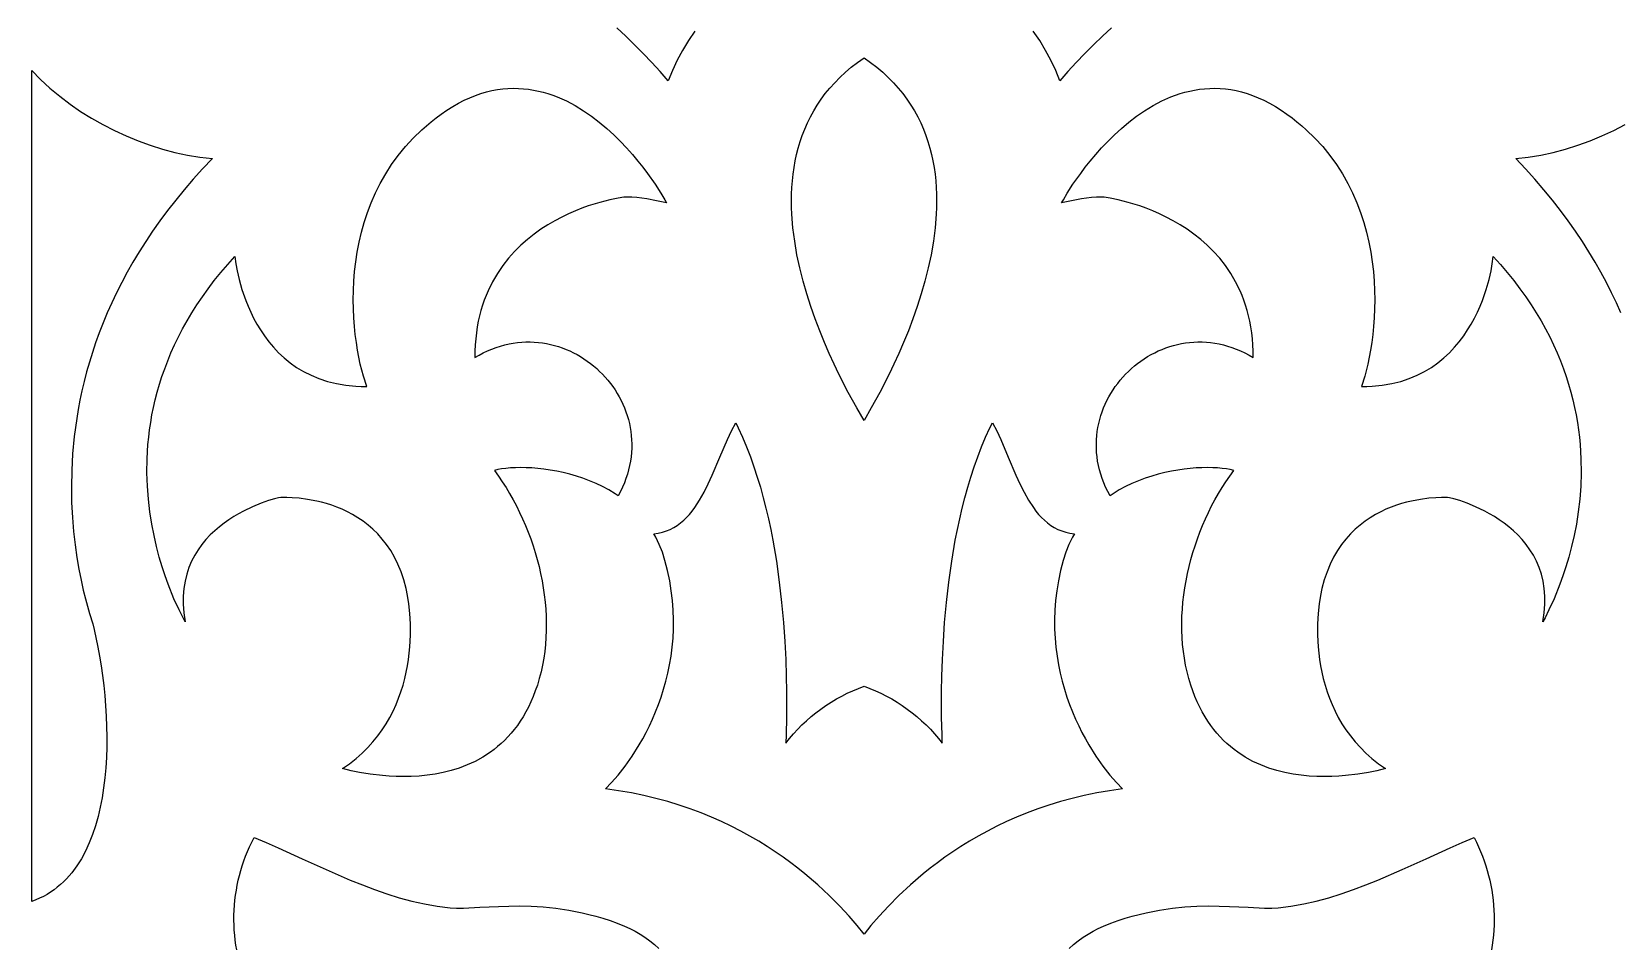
# Model space of a CAD drawing. Extents: x -350 to 350, y -780 to 780.
# Drawn here: x -270 to -193.8, y 348.2 to 392.1 of the extents above; entities that cross this region are included whole.
import ezdxf

# ---------------------------------------------------------------- set-up
doc = ezdxf.new("R2010")
doc.units = 0
doc.layers.add('LAYER_1', color=18, linetype='CONTINUOUS')

msp = doc.modelspace()

# ---------------------------------------------------------------- linework, layer by layer
at = {"layer": 'LAYER_1'}
for points in [[(-238.136, 392.126), (-238.444, 391.672), (-238.727, 391.205), (-238.983, 390.727), (-239.211, 390.24), (-239.408, 389.745), (-239.8, 390.187), (-240.201, 390.622), (-240.61, 391.049), (-241.028, 391.47), (-241.453, 391.883), (-241.887, 392.288)], [(-218.118, 392.288), (-218.551, 391.883), (-218.977, 391.47), (-219.394, 391.049), (-219.803, 390.622), (-220.204, 390.187), (-220.596, 389.745), (-220.793, 390.24), (-221.021, 390.727), (-221.277, 391.205), (-221.56, 391.672), (-221.869, 392.126)], [(-193.633, 378.588), (-193.848, 379.072), (-194.079, 379.558), (-194.325, 380.047), (-194.588, 380.538), (-194.868, 381.031), (-195.165, 381.525), (-195.48, 382.02), (-195.813, 382.517), (-196.164, 383.014), (-196.535, 383.512), (-196.924, 384.01), (-197.334, 384.508), (-197.764, 385.006), (-198.214, 385.503), (-198.686, 386), (-198.085, 386.071), (-197.484, 386.172), (-196.885, 386.301), (-196.289, 386.458), (-195.698, 386.643), (-195.114, 386.853), (-194.539, 387.089), (-193.973, 387.35), (-193.419, 387.634)], [(-260.15, 347.965), (-260.189, 348.203), (-260.222, 348.442), (-260.247, 348.682), (-260.266, 348.922), (-260.278, 349.162), (-260.283, 349.403), (-260.281, 349.644), (-260.272, 349.884), (-260.256, 350.124), (-260.234, 350.364), (-260.204, 350.603), (-260.168, 350.841), (-260.125, 351.079), (-260.075, 351.315), (-260.018, 351.55), (-259.954, 351.784), (-259.883, 352.016), (-259.806, 352.246), (-259.721, 352.475), (-259.63, 352.702), (-259.532, 352.926), (-259.427, 353.149), (-259.316, 353.368), (-258.738, 353.126), (-258.162, 352.873), (-257.01, 352.353), (-255.856, 351.829), (-254.695, 351.327), (-254.111, 351.091), (-253.524, 350.869), (-252.933, 350.664), (-252.337, 350.479), (-251.736, 350.317), (-251.13, 350.18), (-250.518, 350.073), (-249.9, 349.997), (-249.593, 349.98), (-249.252, 349.981), (-248.47, 350.015), (-247.563, 350.061), (-247.067, 350.076), (-246.542, 350.08), (-245.992, 350.068), (-245.417, 350.034), (-244.818, 349.974), (-244.196, 349.883), (-243.554, 349.756), (-243.225, 349.677), (-242.891, 349.588), (-242.553, 349.487), (-242.21, 349.375), (-241.862, 349.249), (-241.511, 349.111), (-241.258, 348.998), (-241.009, 348.87), (-240.767, 348.728), (-240.53, 348.573), (-240.299, 348.404), (-240.075, 348.223), (-239.857, 348.03)], [(-220.147, 348.03), (-219.929, 348.223), (-219.705, 348.404), (-219.474, 348.573), (-219.237, 348.728), (-218.995, 348.87), (-218.747, 348.998), (-218.494, 349.111), (-218.142, 349.249), (-217.795, 349.375), (-217.452, 349.487), (-217.113, 349.588), (-216.78, 349.677), (-216.451, 349.756), (-215.808, 349.883), (-215.187, 349.974), (-214.588, 350.034), (-214.012, 350.068), (-213.462, 350.08), (-212.938, 350.076), (-212.441, 350.061), (-211.535, 350.015), (-210.753, 349.981), (-210.411, 349.98), (-210.105, 349.997), (-209.486, 350.073), (-208.874, 350.18), (-208.268, 350.317), (-207.667, 350.479), (-207.072, 350.664), (-206.481, 350.869), (-205.893, 351.091), (-205.309, 351.327), (-204.149, 351.829), (-202.995, 352.353), (-201.843, 352.873), (-201.266, 353.126), (-200.689, 353.368), (-200.577, 353.149), (-200.472, 352.926), (-200.374, 352.702), (-200.283, 352.475), (-200.199, 352.246), (-200.121, 352.016), (-200.05, 351.784), (-199.987, 351.55), (-199.93, 351.315), (-199.88, 351.079), (-199.836, 350.841), (-199.8, 350.603), (-199.771, 350.364), (-199.748, 350.124), (-199.732, 349.884), (-199.723, 349.644), (-199.721, 349.403), (-199.726, 349.162), (-199.738, 348.922), (-199.757, 348.682), (-199.783, 348.442), (-199.815, 348.203), (-199.854, 347.965)]]:
    msp.add_lwpolyline(points, dxfattribs=at)
for points in [[(-269.575, 389.799), (-269.124, 389.388), (-268.653, 388.996), (-268.161, 388.623), (-267.652, 388.272), (-267.126, 387.942), (-266.585, 387.634), (-266.031, 387.35), (-265.466, 387.089), (-264.89, 386.853), (-264.306, 386.643), (-263.715, 386.458), (-263.12, 386.301), (-262.521, 386.172), (-261.92, 386.071), (-261.318, 386), (-261.79, 385.503), (-262.241, 385.006), (-262.67, 384.508), (-263.08, 384.01), (-263.47, 383.512), (-263.84, 383.014), (-264.192, 382.517), (-264.524, 382.02), (-264.839, 381.525), (-265.136, 381.031), (-265.416, 380.538), (-265.679, 380.047), (-265.926, 379.558), (-266.156, 379.072), (-266.372, 378.588), (-266.572, 378.107), (-266.757, 377.629), (-266.929, 377.154), (-267.086, 376.683), (-267.23, 376.216), (-267.362, 375.752), (-267.481, 375.294), (-267.588, 374.84), (-267.683, 374.39), (-267.767, 373.946), (-267.841, 373.508), (-267.904, 373.074), (-267.957, 372.647), (-268.036, 371.812), (-268.081, 371.003), (-268.095, 370.223), (-268.082, 369.474), (-268.045, 368.757), (-267.988, 368.076), (-267.915, 367.432), (-267.828, 366.826), (-267.731, 366.262), (-267.628, 365.741), (-267.522, 365.265), (-267.417, 364.837), (-267.222, 364.13), (-267.072, 363.637), (-266.994, 363.374), (-266.818, 362.525), (-266.738, 362.079), (-266.665, 361.621), (-266.6, 361.152), (-266.542, 360.675), (-266.492, 360.19), (-266.452, 359.699), (-266.422, 359.205), (-266.403, 358.707), (-266.395, 358.209), (-266.398, 357.711), (-266.415, 357.215), (-266.444, 356.723), (-266.488, 356.236), (-266.546, 355.756), (-266.619, 355.284), (-266.708, 354.823), (-266.814, 354.373), (-266.937, 353.936), (-267.078, 353.514), (-267.238, 353.108), (-267.417, 352.72), (-267.615, 352.351), (-267.835, 352.004), (-268.075, 351.679), (-268.338, 351.378), (-268.477, 351.238), (-268.623, 351.104), (-268.774, 350.976), (-268.931, 350.856), (-269.094, 350.743), (-269.263, 350.637), (-269.439, 350.539), (-269.62, 350.449), (-269.808, 350.367), (-270.002, 350.293), (-270.002, 390.229)], [(-229.685, 390.626), (-229.386, 390.392), (-229.104, 390.151), (-228.839, 389.904), (-228.59, 389.65), (-228.357, 389.39), (-228.141, 389.124), (-227.939, 388.852), (-227.753, 388.575), (-227.581, 388.293), (-227.424, 388.007), (-227.281, 387.715), (-227.151, 387.42), (-227.034, 387.12), (-226.93, 386.817), (-226.839, 386.511), (-226.76, 386.201), (-226.693, 385.889), (-226.637, 385.574), (-226.592, 385.257), (-226.557, 384.939), (-226.533, 384.618), (-226.519, 384.296), (-226.515, 383.973), (-226.52, 383.649), (-226.533, 383.325), (-226.585, 382.676), (-226.668, 382.028), (-226.78, 381.384), (-226.916, 380.745), (-227.075, 380.115), (-227.253, 379.495), (-227.447, 378.888), (-227.655, 378.296), (-227.874, 377.722), (-228.1, 377.166), (-228.331, 376.633), (-228.564, 376.123), (-228.796, 375.64), (-229.245, 374.762), (-229.654, 374.016), (-230.002, 373.421), (-230.35, 374.016), (-230.76, 374.762), (-231.209, 375.64), (-231.44, 376.123), (-231.673, 376.633), (-231.904, 377.166), (-232.131, 377.722), (-232.349, 378.296), (-232.557, 378.888), (-232.752, 379.495), (-232.93, 380.115), (-233.088, 380.745), (-233.225, 381.384), (-233.336, 382.028), (-233.419, 382.676), (-233.471, 383.325), (-233.485, 383.649), (-233.49, 383.973), (-233.485, 384.296), (-233.471, 384.618), (-233.447, 384.939), (-233.413, 385.257), (-233.368, 385.574), (-233.312, 385.889), (-233.244, 386.201), (-233.165, 386.511), (-233.074, 386.817), (-232.97, 387.12), (-232.854, 387.42), (-232.724, 387.715), (-232.58, 388.007), (-232.423, 388.293), (-232.251, 388.575), (-232.065, 388.852), (-231.864, 389.124), (-231.647, 389.39), (-231.414, 389.65), (-231.166, 389.904), (-230.901, 390.151), (-230.619, 390.392), (-230.319, 390.626), (-230.002, 390.852)], [(-246.616, 389.378), (-246.37, 389.363), (-246.128, 389.337), (-245.889, 389.299), (-245.653, 389.251), (-245.42, 389.194), (-245.191, 389.126), (-244.965, 389.05), (-244.743, 388.966), (-244.308, 388.772), (-243.889, 388.55), (-243.484, 388.304), (-243.096, 388.036), (-242.724, 387.751), (-242.37, 387.452), (-242.032, 387.144), (-241.714, 386.829), (-241.414, 386.512), (-241.133, 386.196), (-240.873, 385.885), (-240.633, 385.583), (-240.414, 385.293), (-240.042, 384.766), (-239.762, 384.333), (-239.579, 384.026), (-239.497, 383.872), (-239.97, 383.974), (-240.446, 384.063), (-240.925, 384.128), (-241.165, 384.147), (-241.406, 384.156), (-241.547, 384.144), (-241.822, 384.101), (-242.213, 384.022), (-242.698, 383.898), (-243.259, 383.724), (-243.562, 383.615), (-243.876, 383.491), (-244.199, 383.35), (-244.528, 383.193), (-244.861, 383.017), (-245.195, 382.823), (-245.528, 382.609), (-245.858, 382.374), (-246.182, 382.118), (-246.497, 381.839), (-246.801, 381.538), (-247.092, 381.212), (-247.367, 380.861), (-247.623, 380.484), (-247.858, 380.081), (-248.07, 379.65), (-248.166, 379.424), (-248.255, 379.19), (-248.338, 378.95), (-248.413, 378.702), (-248.48, 378.446), (-248.539, 378.183), (-248.59, 377.911), (-248.632, 377.633), (-248.665, 377.346), (-248.689, 377.051), (-248.704, 376.747), (-248.708, 376.436), (-248.504, 376.555), (-248.299, 376.663), (-248.094, 376.76), (-247.888, 376.847), (-247.682, 376.924), (-247.476, 376.99), (-247.27, 377.047), (-247.065, 377.094), (-246.86, 377.131), (-246.655, 377.159), (-246.452, 377.178), (-246.249, 377.188), (-246.048, 377.189), (-245.848, 377.182), (-245.65, 377.166), (-245.453, 377.141), (-245.259, 377.109), (-245.066, 377.069), (-244.876, 377.021), (-244.689, 376.965), (-244.504, 376.902), (-244.323, 376.832), (-244.144, 376.755), (-243.969, 376.671), (-243.797, 376.581), (-243.629, 376.484), (-243.465, 376.38), (-243.305, 376.271), (-243.149, 376.156), (-242.997, 376.035), (-242.85, 375.908), (-242.708, 375.776), (-242.571, 375.639), (-242.439, 375.496), (-242.313, 375.349), (-242.192, 375.198), (-242.077, 375.042), (-241.967, 374.881), (-241.864, 374.716), (-241.767, 374.548), (-241.677, 374.376), (-241.593, 374.2), (-241.516, 374.021), (-241.447, 373.838), (-241.384, 373.653), (-241.329, 373.464), (-241.282, 373.274), (-241.242, 373.08), (-241.21, 372.884), (-241.187, 372.686), (-241.172, 372.487), (-241.165, 372.285), (-241.167, 372.082), (-241.179, 371.877), (-241.199, 371.672), (-241.228, 371.465), (-241.267, 371.257), (-241.316, 371.049), (-241.375, 370.84), (-241.444, 370.631), (-241.522, 370.422), (-241.612, 370.213), (-241.712, 370.004), (-241.823, 369.795), (-241.967, 369.893), (-242.264, 370.074), (-242.568, 370.238), (-242.878, 370.386), (-243.192, 370.519), (-243.509, 370.638), (-243.827, 370.743), (-244.144, 370.835), (-244.46, 370.913), (-244.773, 370.98), (-245.082, 371.034), (-245.384, 371.077), (-245.68, 371.11), (-245.966, 371.133), (-246.242, 371.146), (-246.507, 371.149), (-246.758, 371.145), (-246.995, 371.132), (-247.216, 371.112), (-247.42, 371.086), (-247.604, 371.052), (-247.769, 371.014), (-247.575, 370.746), (-247.388, 370.472), (-247.207, 370.19), (-247.033, 369.901), (-246.866, 369.606), (-246.707, 369.305), (-246.554, 368.998), (-246.409, 368.686), (-246.272, 368.369), (-246.142, 368.048), (-246.021, 367.723), (-245.908, 367.395), (-245.804, 367.063), (-245.708, 366.729), (-245.621, 366.392), (-245.544, 366.053), (-245.475, 365.713), (-245.416, 365.372), (-245.367, 365.029), (-245.328, 364.687), (-245.299, 364.345), (-245.28, 364.003), (-245.272, 363.662), (-245.274, 363.322), (-245.288, 362.984), (-245.312, 362.648), (-245.348, 362.314), (-245.395, 361.984), (-245.454, 361.656), (-245.525, 361.333), (-245.608, 361.013), (-245.703, 360.698), (-245.8, 360.416), (-245.905, 360.146), (-246.016, 359.887), (-246.133, 359.64), (-246.257, 359.404), (-246.387, 359.178), (-246.523, 358.963), (-246.664, 358.759), (-246.811, 358.565), (-246.962, 358.38), (-247.118, 358.206), (-247.279, 358.04), (-247.443, 357.884), (-247.612, 357.737), (-247.784, 357.599), (-247.96, 357.469), (-248.32, 357.234), (-248.69, 357.03), (-249.068, 356.856), (-249.453, 356.709), (-249.841, 356.588), (-250.23, 356.491), (-250.619, 356.415), (-251.005, 356.36), (-251.386, 356.322), (-251.761, 356.302), (-252.126, 356.295), (-252.48, 356.301), (-252.82, 356.318), (-253.145, 356.344), (-253.739, 356.415), (-254.244, 356.499), (-254.645, 356.581), (-255.06, 356.681), (-254.725, 356.917), (-254.413, 357.165), (-254.122, 357.423), (-253.852, 357.691), (-253.603, 357.967), (-253.373, 358.251), (-253.162, 358.542), (-252.97, 358.839), (-252.795, 359.141), (-252.637, 359.447), (-252.494, 359.756), (-252.368, 360.068), (-252.256, 360.38), (-252.158, 360.694), (-252.074, 361.006), (-252.002, 361.317), (-251.942, 361.626), (-251.893, 361.931), (-251.855, 362.233), (-251.827, 362.529), (-251.798, 363.102), (-251.8, 363.643), (-251.827, 364.145), (-251.874, 364.6), (-251.936, 365.002), (-252.006, 365.342), (-252.118, 365.759), (-252.251, 366.148), (-252.401, 366.511), (-252.568, 366.849), (-252.75, 367.162), (-252.946, 367.451), (-253.154, 367.718), (-253.373, 367.963), (-253.601, 368.187), (-253.838, 368.391), (-254.08, 368.576), (-254.327, 368.743), (-254.578, 368.893), (-254.831, 369.027), (-255.084, 369.145), (-255.336, 369.249), (-255.586, 369.34), (-255.832, 369.418), (-256.072, 369.484), (-256.306, 369.54), (-256.746, 369.623), (-257.142, 369.675), (-257.48, 369.702), (-257.749, 369.712), (-258.035, 369.711), (-258.138, 369.695), (-258.341, 369.646), (-258.628, 369.561), (-258.983, 369.437), (-259.389, 369.27), (-259.831, 369.058), (-260.06, 368.933), (-260.292, 368.797), (-260.525, 368.647), (-260.756, 368.484), (-260.984, 368.307), (-261.207, 368.116), (-261.422, 367.911), (-261.628, 367.69), (-261.823, 367.455), (-262.004, 367.203), (-262.169, 366.936), (-262.317, 366.652), (-262.445, 366.351), (-262.552, 366.034), (-262.635, 365.698), (-262.692, 365.344), (-262.722, 364.972), (-262.722, 364.581), (-262.691, 364.171), (-262.625, 363.742), (-262.73, 363.933), (-262.918, 364.306), (-263.165, 364.847), (-263.445, 365.544), (-263.589, 365.947), (-263.733, 366.383), (-263.872, 366.852), (-264.004, 367.352), (-264.125, 367.881), (-264.233, 368.437), (-264.324, 369.019), (-264.394, 369.626), (-264.442, 370.254), (-264.463, 370.904), (-264.455, 371.574), (-264.414, 372.261), (-264.381, 372.611), (-264.338, 372.964), (-264.285, 373.321), (-264.223, 373.682), (-264.149, 374.045), (-264.065, 374.412), (-263.97, 374.782), (-263.863, 375.154), (-263.743, 375.529), (-263.612, 375.905), (-263.467, 376.284), (-263.309, 376.665), (-263.138, 377.047), (-262.952, 377.431), (-262.752, 377.815), (-262.537, 378.201), (-262.307, 378.588), (-262.062, 378.975), (-261.8, 379.362), (-261.522, 379.75), (-261.227, 380.137), (-260.915, 380.525), (-260.585, 380.912), (-260.237, 381.298), (-260.196, 380.943), (-260.135, 380.608), (-260.039, 380.192), (-259.902, 379.711), (-259.717, 379.182), (-259.605, 378.905), (-259.479, 378.622), (-259.338, 378.337), (-259.182, 378.05), (-259.009, 377.764), (-258.818, 377.481), (-258.61, 377.203), (-258.382, 376.933), (-258.136, 376.673), (-257.868, 376.424), (-257.58, 376.188), (-257.27, 375.969), (-256.937, 375.768), (-256.58, 375.587), (-256.199, 375.429), (-255.794, 375.295), (-255.362, 375.187), (-254.904, 375.109), (-254.419, 375.061), (-254.166, 375.05), (-253.905, 375.047), (-254.062, 375.537), (-254.212, 376.125), (-254.281, 376.451), (-254.344, 376.797), (-254.401, 377.161), (-254.45, 377.543), (-254.491, 377.94), (-254.521, 378.351), (-254.54, 378.776), (-254.547, 379.211), (-254.54, 379.657), (-254.519, 380.111), (-254.482, 380.572), (-254.428, 381.039), (-254.356, 381.51), (-254.265, 381.984), (-254.154, 382.46), (-254.021, 382.936), (-253.865, 383.41), (-253.685, 383.882), (-253.481, 384.35), (-253.25, 384.812), (-252.992, 385.267), (-252.706, 385.714), (-252.39, 386.151), (-252.043, 386.577), (-251.664, 386.99), (-251.252, 387.39), (-251.034, 387.583), (-250.807, 387.773), (-250.57, 387.959), (-250.325, 388.14), (-250.045, 388.333), (-249.768, 388.507), (-249.492, 388.665), (-249.218, 388.805), (-248.947, 388.929), (-248.677, 389.036), (-248.411, 389.129), (-248.146, 389.206), (-247.885, 389.268), (-247.625, 389.317), (-247.369, 389.351), (-247.115, 389.373), (-246.864, 389.382)], [(-212.89, 389.373), (-212.636, 389.351), (-212.379, 389.317), (-212.12, 389.268), (-211.858, 389.206), (-211.594, 389.129), (-211.327, 389.036), (-211.058, 388.929), (-210.786, 388.805), (-210.513, 388.665), (-210.237, 388.507), (-209.959, 388.333), (-209.679, 388.14), (-209.434, 387.959), (-209.198, 387.773), (-208.971, 387.583), (-208.752, 387.39), (-208.34, 386.99), (-207.962, 386.577), (-207.615, 386.151), (-207.299, 385.714), (-207.012, 385.267), (-206.754, 384.812), (-206.524, 384.35), (-206.319, 383.882), (-206.14, 383.41), (-205.984, 382.936), (-205.851, 382.46), (-205.739, 381.984), (-205.648, 381.51), (-205.576, 381.039), (-205.522, 380.572), (-205.485, 380.111), (-205.464, 379.657), (-205.457, 379.211), (-205.464, 378.776), (-205.483, 378.351), (-205.514, 377.94), (-205.554, 377.543), (-205.603, 377.161), (-205.66, 376.797), (-205.724, 376.451), (-205.793, 376.125), (-205.942, 375.537), (-206.099, 375.047), (-205.839, 375.05), (-205.586, 375.061), (-205.1, 375.109), (-204.642, 375.187), (-204.211, 375.295), (-203.805, 375.429), (-203.424, 375.587), (-203.068, 375.768), (-202.735, 375.969), (-202.424, 376.188), (-202.136, 376.424), (-201.869, 376.673), (-201.622, 376.933), (-201.395, 377.203), (-201.186, 377.481), (-200.996, 377.764), (-200.823, 378.05), (-200.666, 378.337), (-200.525, 378.622), (-200.399, 378.905), (-200.287, 379.182), (-200.103, 379.711), (-199.966, 380.192), (-199.87, 380.608), (-199.809, 380.943), (-199.767, 381.298), (-199.419, 380.912), (-199.09, 380.525), (-198.777, 380.137), (-198.483, 379.75), (-198.204, 379.362), (-197.943, 378.975), (-197.697, 378.588), (-197.467, 378.201), (-197.252, 377.815), (-197.052, 377.431), (-196.867, 377.047), (-196.695, 376.665), (-196.537, 376.284), (-196.393, 375.905), (-196.261, 375.529), (-196.142, 375.154), (-196.035, 374.782), (-195.939, 374.412), (-195.855, 374.045), (-195.782, 373.682), (-195.719, 373.321), (-195.666, 372.964), (-195.624, 372.611), (-195.59, 372.261), (-195.549, 371.574), (-195.541, 370.904), (-195.562, 370.254), (-195.61, 369.626), (-195.681, 369.019), (-195.771, 368.437), (-195.879, 367.881), (-196, 367.352), (-196.132, 366.852), (-196.272, 366.383), (-196.415, 365.947), (-196.56, 365.544), (-196.84, 364.847), (-197.087, 364.306), (-197.275, 363.933), (-197.379, 363.742), (-197.314, 364.171), (-197.282, 364.581), (-197.282, 364.972), (-197.312, 365.344), (-197.369, 365.698), (-197.452, 366.034), (-197.559, 366.351), (-197.687, 366.652), (-197.835, 366.936), (-198.001, 367.203), (-198.182, 367.455), (-198.376, 367.69), (-198.582, 367.911), (-198.797, 368.116), (-199.02, 368.307), (-199.248, 368.484), (-199.479, 368.647), (-199.712, 368.797), (-199.944, 368.933), (-200.173, 369.058), (-200.615, 369.27), (-201.022, 369.437), (-201.377, 369.561), (-201.664, 369.646), (-201.867, 369.695), (-201.969, 369.711), (-202.255, 369.712), (-202.524, 369.702), (-202.863, 369.675), (-203.258, 369.623), (-203.698, 369.54), (-203.932, 369.484), (-204.172, 369.418), (-204.418, 369.34), (-204.668, 369.249), (-204.92, 369.145), (-205.173, 369.027), (-205.426, 368.893), (-205.677, 368.743), (-205.924, 368.576), (-206.167, 368.391), (-206.403, 368.187), (-206.631, 367.963), (-206.85, 367.718), (-207.058, 367.451), (-207.254, 367.162), (-207.436, 366.849), (-207.603, 366.511), (-207.754, 366.148), (-207.886, 365.759), (-207.998, 365.342), (-208.069, 365.002), (-208.13, 364.6), (-208.178, 364.145), (-208.205, 363.643), (-208.207, 363.102), (-208.177, 362.529), (-208.149, 362.233), (-208.111, 361.931), (-208.062, 361.626), (-208.002, 361.317), (-207.931, 361.006), (-207.846, 360.694), (-207.748, 360.38), (-207.637, 360.068), (-207.51, 359.756), (-207.368, 359.447), (-207.21, 359.141), (-207.035, 358.839), (-206.842, 358.542), (-206.631, 358.251), (-206.401, 357.967), (-206.152, 357.691), (-205.882, 357.423), (-205.592, 357.165), (-205.279, 356.917), (-204.944, 356.681), (-205.36, 356.581), (-205.76, 356.499), (-206.266, 356.415), (-206.86, 356.344), (-207.185, 356.318), (-207.525, 356.301), (-207.879, 356.295), (-208.244, 356.302), (-208.618, 356.322), (-208.999, 356.36), (-209.386, 356.415), (-209.774, 356.491), (-210.164, 356.588), (-210.552, 356.709), (-210.936, 356.856), (-211.314, 357.03), (-211.684, 357.234), (-212.045, 357.469), (-212.22, 357.599), (-212.392, 357.737), (-212.561, 357.884), (-212.726, 358.04), (-212.886, 358.206), (-213.042, 358.38), (-213.194, 358.565), (-213.34, 358.759), (-213.481, 358.963), (-213.617, 359.178), (-213.747, 359.404), (-213.871, 359.64), (-213.989, 359.887), (-214.1, 360.146), (-214.204, 360.416), (-214.301, 360.698), (-214.396, 361.013), (-214.479, 361.333), (-214.55, 361.656), (-214.609, 361.984), (-214.657, 362.314), (-214.692, 362.648), (-214.717, 362.984), (-214.73, 363.322), (-214.733, 363.662), (-214.724, 364.003), (-214.705, 364.345), (-214.676, 364.687), (-214.637, 365.029), (-214.588, 365.372), (-214.529, 365.713), (-214.461, 366.053), (-214.383, 366.392), (-214.296, 366.729), (-214.201, 367.063), (-214.096, 367.395), (-213.983, 367.723), (-213.862, 368.048), (-213.733, 368.369), (-213.595, 368.686), (-213.45, 368.998), (-213.298, 369.305), (-213.138, 369.606), (-212.971, 369.901), (-212.797, 370.19), (-212.617, 370.472), (-212.429, 370.746), (-212.236, 371.014), (-212.4, 371.052), (-212.585, 371.086), (-212.788, 371.112), (-213.009, 371.132), (-213.246, 371.145), (-213.498, 371.149), (-213.762, 371.146), (-214.038, 371.133), (-214.325, 371.11), (-214.62, 371.077), (-214.923, 371.034), (-215.231, 370.98), (-215.544, 370.913), (-215.86, 370.835), (-216.178, 370.743), (-216.496, 370.638), (-216.812, 370.519), (-217.126, 370.386), (-217.436, 370.238), (-217.74, 370.074), (-218.037, 369.893), (-218.182, 369.795), (-218.293, 370.004), (-218.393, 370.213), (-218.482, 370.422), (-218.561, 370.631), (-218.63, 370.84), (-218.688, 371.049), (-218.737, 371.257), (-218.776, 371.465), (-218.806, 371.672), (-218.826, 371.877), (-218.837, 372.082), (-218.839, 372.285), (-218.833, 372.487), (-218.817, 372.686), (-218.794, 372.884), (-218.762, 373.08), (-218.723, 373.274), (-218.675, 373.464), (-218.62, 373.653), (-218.558, 373.838), (-218.488, 374.021), (-218.411, 374.2), (-218.327, 374.376), (-218.237, 374.548), (-218.14, 374.716), (-218.037, 374.881), (-217.928, 375.042), (-217.813, 375.198), (-217.692, 375.349), (-217.565, 375.496), (-217.433, 375.639), (-217.296, 375.776), (-217.154, 375.908), (-217.007, 376.035), (-216.856, 376.156), (-216.7, 376.271), (-216.54, 376.38), (-216.375, 376.484), (-216.207, 376.581), (-216.036, 376.671), (-215.86, 376.755), (-215.682, 376.832), (-215.5, 376.902), (-215.315, 376.965), (-215.128, 377.021), (-214.938, 377.069), (-214.746, 377.109), (-214.551, 377.141), (-214.355, 377.166), (-214.157, 377.182), (-213.957, 377.189), (-213.755, 377.188), (-213.553, 377.178), (-213.349, 377.159), (-213.145, 377.131), (-212.94, 377.094), (-212.734, 377.047), (-212.528, 376.99), (-212.322, 376.924), (-212.116, 376.847), (-211.91, 376.76), (-211.705, 376.663), (-211.5, 376.555), (-211.296, 376.436), (-211.301, 376.747), (-211.315, 377.051), (-211.339, 377.346), (-211.372, 377.633), (-211.414, 377.911), (-211.465, 378.183), (-211.524, 378.446), (-211.592, 378.702), (-211.667, 378.95), (-211.749, 379.19), (-211.838, 379.424), (-211.935, 379.65), (-212.146, 380.081), (-212.382, 380.484), (-212.638, 380.861), (-212.912, 381.212), (-213.203, 381.538), (-213.507, 381.839), (-213.822, 382.118), (-214.146, 382.374), (-214.476, 382.609), (-214.809, 382.823), (-215.144, 383.017), (-215.477, 383.193), (-215.806, 383.35), (-216.129, 383.491), (-216.442, 383.615), (-216.745, 383.724), (-217.306, 383.898), (-217.792, 384.022), (-218.182, 384.101), (-218.458, 384.144), (-218.598, 384.156), (-218.839, 384.147), (-219.079, 384.128), (-219.558, 384.063), (-220.034, 383.974), (-220.507, 383.872), (-220.425, 384.026), (-220.242, 384.333), (-219.962, 384.766), (-219.591, 385.293), (-219.372, 385.583), (-219.132, 385.885), (-218.871, 386.196), (-218.591, 386.512), (-218.291, 386.829), (-217.972, 387.144), (-217.635, 387.452), (-217.28, 387.751), (-216.908, 388.036), (-216.52, 388.304), (-216.116, 388.55), (-215.696, 388.772), (-215.262, 388.966), (-215.039, 389.05), (-214.813, 389.126), (-214.584, 389.194), (-214.351, 389.251), (-214.115, 389.299), (-213.876, 389.337), (-213.634, 389.363), (-213.389, 389.378), (-213.141, 389.382)], [(-223.628, 372.912), (-223.435, 372.503), (-223.069, 371.649), (-222.705, 370.788), (-222.515, 370.369), (-222.314, 369.965), (-222.099, 369.582), (-221.867, 369.225), (-221.743, 369.059), (-221.613, 368.901), (-221.477, 368.753), (-221.334, 368.616), (-221.184, 368.489), (-221.027, 368.374), (-220.861, 368.272), (-220.687, 368.182), (-220.504, 368.107), (-220.311, 368.046), (-220.109, 368), (-219.896, 367.971), (-219.991, 367.806), (-220.16, 367.456), (-220.308, 367.085), (-220.433, 366.691), (-220.56, 366.199), (-220.662, 365.713), (-220.741, 365.234), (-220.797, 364.761), (-220.833, 364.296), (-220.848, 363.839), (-220.844, 363.389), (-220.822, 362.948), (-220.783, 362.515), (-220.729, 362.092), (-220.659, 361.677), (-220.575, 361.273), (-220.478, 360.878), (-220.37, 360.493), (-220.251, 360.119), (-220.122, 359.756), (-219.984, 359.404), (-219.838, 359.064), (-219.686, 358.736), (-219.529, 358.42), (-219.366, 358.117), (-219.2, 357.826), (-218.862, 357.285), (-218.522, 356.8), (-218.189, 356.373), (-217.87, 356.007), (-217.574, 355.704), (-218.206, 355.617), (-218.821, 355.512), (-219.419, 355.39), (-220.002, 355.251), (-220.567, 355.098), (-221.117, 354.93), (-221.65, 354.749), (-222.167, 354.556), (-222.669, 354.351), (-223.154, 354.137), (-223.623, 353.912), (-224.077, 353.68), (-224.516, 353.439), (-224.938, 353.193), (-225.346, 352.94), (-225.738, 352.684), (-226.114, 352.423), (-226.476, 352.16), (-226.823, 351.895), (-227.154, 351.629), (-227.773, 351.1), (-228.333, 350.578), (-228.835, 350.073), (-229.28, 349.592), (-229.669, 349.142), (-230.002, 348.732), (-230.336, 349.142), (-230.724, 349.592), (-231.169, 350.073), (-231.671, 350.578), (-232.231, 351.1), (-232.85, 351.629), (-233.182, 351.895), (-233.528, 352.16), (-233.89, 352.423), (-234.267, 352.684), (-234.659, 352.94), (-235.066, 353.193), (-235.489, 353.439), (-235.927, 353.68), (-236.381, 353.912), (-236.85, 354.137), (-237.336, 354.351), (-237.837, 354.556), (-238.354, 354.749), (-238.888, 354.93), (-239.437, 355.098), (-240.003, 355.251), (-240.585, 355.39), (-241.183, 355.512), (-241.799, 355.617), (-242.43, 355.704), (-242.135, 356.007), (-241.816, 356.373), (-241.482, 356.8), (-241.142, 357.285), (-240.804, 357.826), (-240.638, 358.117), (-240.476, 358.42), (-240.318, 358.736), (-240.166, 359.064), (-240.02, 359.404), (-239.883, 359.756), (-239.754, 360.119), (-239.634, 360.493), (-239.526, 360.878), (-239.429, 361.273), (-239.346, 361.677), (-239.276, 362.092), (-239.221, 362.515), (-239.182, 362.948), (-239.16, 363.389), (-239.156, 363.839), (-239.172, 364.296), (-239.207, 364.761), (-239.264, 365.234), (-239.343, 365.713), (-239.445, 366.199), (-239.571, 366.691), (-239.696, 367.085), (-239.844, 367.456), (-240.014, 367.806), (-240.109, 367.971), (-239.896, 368), (-239.693, 368.046), (-239.501, 368.107), (-239.317, 368.182), (-239.143, 368.272), (-238.978, 368.374), (-238.82, 368.489), (-238.67, 368.616), (-238.527, 368.753), (-238.391, 368.901), (-238.262, 369.059), (-238.138, 369.225), (-237.905, 369.582), (-237.69, 369.965), (-237.49, 370.369), (-237.299, 370.788), (-236.936, 371.649), (-236.569, 372.503), (-236.376, 372.912), (-236.172, 373.303), (-236.052, 373.064), (-235.844, 372.61), (-235.648, 372.146), (-235.464, 371.671), (-235.292, 371.188), (-235.132, 370.698), (-234.983, 370.202), (-234.844, 369.701), (-234.716, 369.195), (-234.597, 368.687), (-234.488, 368.178), (-234.389, 367.667), (-234.215, 366.651), (-234.074, 365.646), (-233.962, 364.663), (-233.875, 363.711), (-233.812, 362.798), (-233.768, 361.934), (-233.741, 361.129), (-233.728, 360.392), (-233.725, 359.731), (-233.729, 359.157), (-233.749, 358.303), (-233.761, 357.904), (-233.581, 358.133), (-233.391, 358.356), (-233.192, 358.572), (-232.985, 358.782), (-232.77, 358.984), (-232.547, 359.179), (-232.317, 359.366), (-232.08, 359.544), (-231.837, 359.715), (-231.588, 359.876), (-231.334, 360.028), (-231.076, 360.17), (-230.813, 360.303), (-230.546, 360.425), (-230.276, 360.537), (-230.002, 360.637), (-229.729, 360.537), (-229.459, 360.425), (-229.192, 360.303), (-228.929, 360.17), (-228.67, 360.028), (-228.416, 359.876), (-228.167, 359.715), (-227.924, 359.544), (-227.688, 359.366), (-227.458, 359.179), (-227.235, 358.984), (-227.019, 358.782), (-226.812, 358.572), (-226.613, 358.356), (-226.424, 358.133), (-226.243, 357.904), (-226.256, 358.303), (-226.275, 359.157), (-226.28, 359.731), (-226.277, 360.392), (-226.263, 361.129), (-226.236, 361.934), (-226.192, 362.798), (-226.129, 363.711), (-226.043, 364.663), (-225.93, 365.646), (-225.789, 366.651), (-225.616, 367.667), (-225.516, 368.178), (-225.407, 368.687), (-225.289, 369.195), (-225.16, 369.701), (-225.022, 370.202), (-224.873, 370.698), (-224.712, 371.188), (-224.54, 371.671), (-224.357, 372.146), (-224.161, 372.61), (-223.952, 373.064), (-223.832, 373.303)]]:
    msp.add_lwpolyline(points, close=True, dxfattribs=at)

doc.saveas('drawing.dxf')
